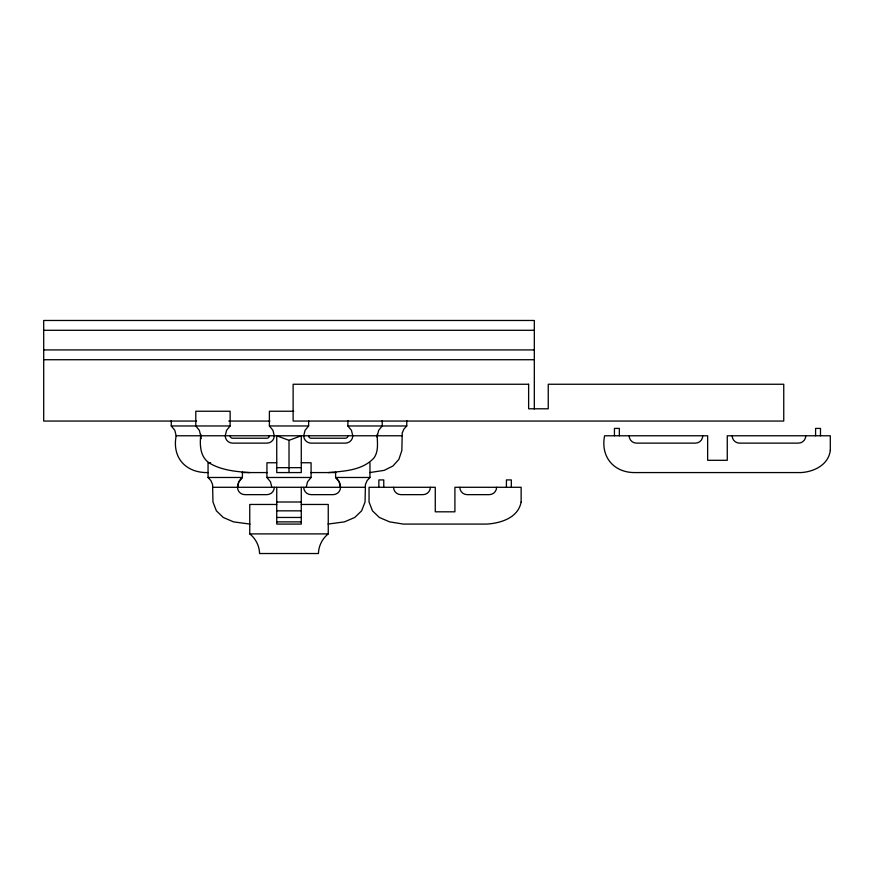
<?xml version="1.0" encoding="UTF-8"?>
<svg xmlns="http://www.w3.org/2000/svg" width="874" height="874" viewBox="0 0 874 874"><rect width="100%" height="100%" fill="white"/><g stroke="black" fill="none" stroke-linecap="round" stroke-linejoin="round"><path stroke-width="1.31" d="M200.812 434.367C199.622 445.106 199.895 457.703 210.514 463.733C222.488 470.398 236.341 471.665 249.756 472.572M274.294 487.288A7.363 7.363 0 0 1 266.931 494.651L244.851 494.651A7.363 7.363 0 0 1 237.499 487.288L238.853 481.836L242.404 477.477L242.404 472.124M306.184 487.288L307.539 481.836L311.089 477.477L311.089 462.761L301.279 462.761M328.023 524.083L344.443 521.876L354.746 517.463L361.618 510.842L365.059 502.004L365.43 484.491L367.113 480.602L369.964 477.477L369.964 462.761M369.702 472.572L384.189 470.365L393.016 465.951L398.905 459.32L401.854 450.492L402.226 432.969L403.908 429.09L406.76 425.966L406.76 420.613M201.26 438.595A7.363 7.363 0 0 1 200.692 435.776L199.338 430.314L195.787 425.966L195.787 411.239L230.135 411.239L230.135 425.966L226.585 430.314L225.23 435.776A7.363 7.363 0 0 0 232.582 443.129L266.931 443.129A7.363 7.363 0 0 0 274.294 435.776L272.928 430.314L269.389 425.966L269.389 411.239L293.74 411.239M308.631 420.613L308.631 425.966L305.081 430.314L303.726 435.776A7.363 7.363 0 0 0 311.089 443.129L345.427 443.129A7.363 7.363 0 0 0 352.79 435.776L351.435 430.314L347.885 425.966L347.885 420.613M301.279 504.462L328.253 504.462L328.253 533.894C322.298 538.581 318.617 545.944 318.442 553.526L259.567 553.526C259.392 545.944 255.711 538.581 249.756 533.894L249.756 504.462L276.741 504.462M289.01 440.332L301.279 435.776L301.279 472.572L276.741 472.572L276.741 435.776L289.01 440.332L289.01 472.572M328.253 472.572C344.116 471.217 362.568 470.474 374.05 457.856C378.901 450.842 377.186 442.342 377.207 434.367M43.7 330.296L534.32 330.296M43.7 349.917L534.32 349.917M43.7 359.727L534.32 359.727M196.595 421.06L43.7 421.06L43.7 320.474L534.32 320.474L534.32 408.977M228.77 421.06L269.924 421.06M171.26 420.613L171.26 425.966L230.135 425.966M269.389 425.966L308.631 425.966M347.885 425.966L406.76 425.966M171.26 425.966L174.811 430.314L176.166 435.776L401.854 435.776M210.7 462.761L208.056 462.761L208.056 477.477L210.907 480.602L212.59 484.491L212.961 502.004L216.391 510.842L223.263 517.463L233.566 521.876L249.997 524.083M276.741 462.761L266.931 462.761L266.931 477.477L270.481 481.836L271.836 487.288M276.741 467.666L301.279 467.666M208.318 472.572C186.228 473.205 171.839 458.074 176.166 435.776M242.218 472.572L267.357 472.572M310.663 472.572L335.791 472.572M208.056 477.477L242.404 477.477A12.881 12.881 0 0 0 237.499 487.288M266.931 477.477L311.089 477.477M369.964 477.477L335.616 477.477L335.616 472.124M212.961 487.288L365.059 487.288M276.741 502.004L301.279 502.004M276.741 510.842L301.279 510.842M276.741 517.463L301.279 517.463M276.741 521.876L301.279 521.876M249.756 533.894L328.253 533.894M340.521 487.288L339.167 481.836L335.616 477.477A12.881 12.881 0 0 1 340.521 487.288A7.363 7.363 0 0 1 333.169 494.651L311.089 494.651A7.363 7.363 0 0 1 303.726 487.288M820.489 435.776L820.489 428.413L815.584 428.413L815.584 435.776M619.338 435.776L619.338 428.413L614.433 428.413L614.433 435.776M511.323 487.288L511.323 479.924L506.417 479.924L506.417 487.288M383.762 487.288L383.762 479.924L378.857 479.924L378.857 487.288M382.222 420.613L382.222 425.966L378.671 430.314L377.317 435.776A7.363 7.363 0 0 1 377.175 437.208M301.279 487.288L301.279 524.083L276.741 524.083L276.741 487.288M805.773 435.776A7.363 7.363 0 0 1 798.41 443.129L739.535 443.129A7.363 7.363 0 0 1 732.172 435.776M702.74 435.776A7.363 7.363 0 0 1 695.376 443.129L636.501 443.129A7.363 7.363 0 0 1 629.149 435.776M496.607 487.288A7.363 7.363 0 0 1 489.243 494.651L467.164 494.651A7.363 7.363 0 0 1 459.811 487.288M430.369 487.288A7.363 7.363 0 0 1 423.016 494.651L400.937 494.651A7.363 7.363 0 0 1 393.573 487.288M347.885 435.776A2.458 2.458 0 0 1 345.427 438.224L311.089 438.224A2.458 2.458 0 0 1 308.631 435.776M230.135 435.776A2.458 2.458 0 0 0 232.582 438.224L266.931 438.224A2.458 2.458 0 0 0 269.389 435.776M830.3 450.492C828.454 464.848 813.978 471.873 800.868 472.572L634.054 472.572C613.187 472.277 600.46 456.272 604.611 435.776L707.645 435.776L707.645 460.303L727.266 460.303L727.266 435.776L830.3 435.776L830.3 450.492M521.133 502.004C518.173 517.845 500.857 523.187 486.796 524.083L403.384 524.083L389.651 521.876L379.349 517.463L372.477 510.842L369.047 502.004L369.047 487.288L435.274 487.288L435.274 511.814L454.906 511.814L454.906 487.288L521.133 487.288L521.133 502.004M528.628 384.254L293.129 384.254L293.129 421.06L783.749 421.06L783.749 384.254L548.249 384.254L548.249 408.792L528.628 408.792L528.628 384.254"/></g></svg>
